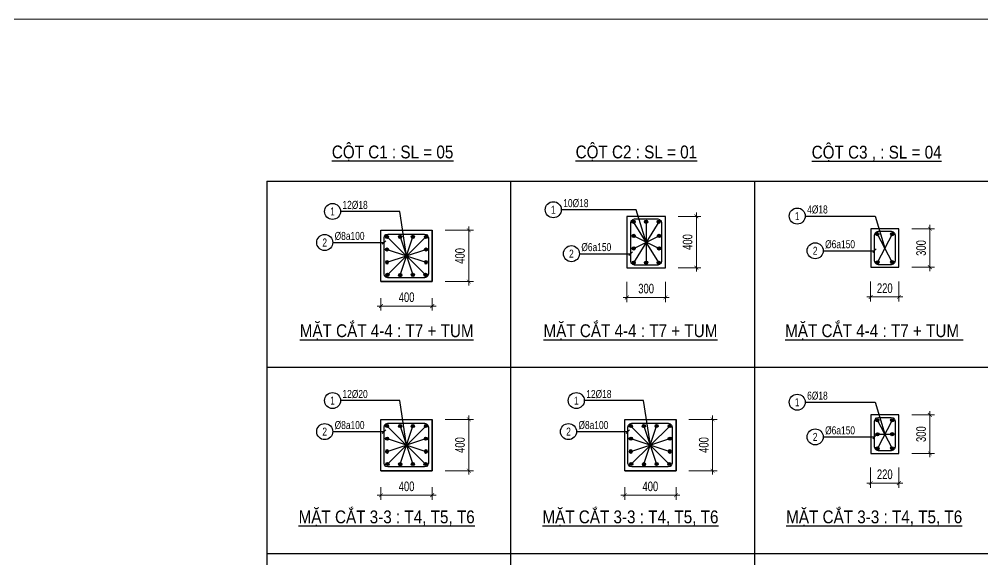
# Model space of a CAD drawing. Extents: x -165145 to 691808, y -202842 to 311040.
# Drawn here: x 633596 to 641105, y 181228 to 185438 of the extents above; entities that cross this region are included whole.
import ezdxf
from ezdxf.enums import TextEntityAlignment as Align

# ---------------------------------------------------------------- set-up
doc = ezdxf.new("R2010")
doc.units = 0
doc.header["$LTSCALE"] = 10
doc.header["$MEASUREMENT"] = 0
doc.linetypes.add('HIDDEN', pattern=[2.3807, 1.587, -0.7937])
doc.layers.get('0').update_dxf_attribs({"linetype": 'CONTINUOUS'})
doc.layers.get('Defpoints').update_dxf_attribs({"color": 5, "linetype": 'CONTINUOUS'})
doc.layers.add('GE_KC_NETKHUAT', color=9, linetype='HIDDEN', lineweight=20)
doc.layers.add('KHUNG', color=9, linetype='CONTINUOUS', lineweight=13)
for name, color, linetype in [('KC_BORDER', 3, 'CONTINUOUS'), ('KC_CHI', 1, 'CONTINUOUS'), ('KC_STEEL', 4, 'CONTINUOUS'), ('KC_STEEL_SNODE', 6, 'CONTINUOUS'), ('KC_TEXT_STEEL_NOTE', 2, 'CONTINUOUS'), ('KC_TEXT_TK', 2, 'CONTINUOUS'), ('KCS_BORDER', 3, 'CONTINUOUS'), ('KCS_DIM', 1, 'CONTINUOUS'), ('KCS_STEEL_SNODE', 6, 'CONTINUOUS'), ('KCS_TEXT', 2, 'CONTINUOUS')]:
    doc.layers.add(name, color=color, linetype=linetype)
doc.styles.add('KC_SMTEXT', font='arial.ttf', dxfattribs={"width": 0.7})
doc.styles.add('KCS_BIGTEXT', font='arial.ttf', dxfattribs={"width": 0.75})
doc.styles.add('KCS_SMTEXT', font='arial.ttf', dxfattribs={"width": 0.7})
doc.dimstyles.new('KCS_DIM30', dxfattribs={"dimtxt": 75, "dimasz": 30, "dimexe": 36, "dimexo": 100, "dimgap": 30, "dimtad": 1, "dimdec": 0, "dimzin": 13, "dimdsep": 46, "dimtxsty": 'KCS_SMTEXT', "dimblk": 'ARCHTICK', "dimcen": 0, "dimdle": 30, "dimclrd": 1, "dimclre": 1, "dimclrt": 2, "dimadec": 0, "dimazin": 0, "dimtfac": 1, "dimtdec": 0, "dimtix": 1, "dimtmove": 2, "dimatfit": 3, "dimfxl": 1, "dimtolj": 1, "dimtzin": 13, "dimarcsym": 0})

# ---------------------------------------------------------------- blocks, each defined once
blk = doc.blocks.new('KC_SNODE')
at = {"layer": 'KCS_STEEL_SNODE'}
blk.add_hatch(color=256, dxfattribs=at).paths.add_polyline_path([(12.5, 0, 1), (-12.5, 0, 1)])
blk.add_circle((0, 0), 12.5, dxfattribs=at)
blk = doc.blocks.new('KC_SNODE_2')
at = {"layer": 'KCS_STEEL_SNODE', "color": 3}
blk.add_circle((0, 0), 12.5, dxfattribs=at)
blk = doc.blocks.new('_ArchTick')
at = {"color": 0, "linetype": 'ByBlock', "const_width": 0.15}
blk.add_lwpolyline([(-0.5, -0.5), (0.5, 0.5)], dxfattribs=at)
blk = doc.blocks.new('*D499')
at = {"layer": 'Defpoints', "color": 0, "ltscale": 0.05, "transparency": 16777216}
for p in [(1411480.9, -215213.4), (1411880.9, -215213.4), (1411880.9, -215374.9)]:
    blk.add_point(p, dxfattribs=at)
at = {"layer": 'KCS_DIM', "color": 1, "lineweight": -2, "ltscale": 0.05, "transparency": 16777216}
for p, q in [((1411480.9, -215313.4), (1411480.9, -215410.9)), ((1411880.9, -215313.4), (1411880.9, -215410.9)), ((1411450.9, -215374.9), (1411910.9, -215374.9))]:
    blk.add_line(p, q, dxfattribs=at)
at = {"layer": 'KCS_DIM', "color": 1, "lineweight": -2, "ltscale": 0.05, "transparency": 16777216, "xscale": 30, "yscale": 30, "zscale": 30, "rotation": 180}
blk.add_blockref('_ArchTick', (1411480.9, -215374.9), dxfattribs=at)
at = {"layer": 'KCS_DIM', "color": 1, "lineweight": -2, "ltscale": 0.05, "transparency": 16777216, "xscale": 30, "yscale": 30, "zscale": 30}
blk.add_blockref('_ArchTick', (1411880.9, -215374.9), dxfattribs=at)
at = {"layer": 'KCS_DIM', "color": 2, "ltscale": 0.05, "transparency": 16777216, "insert": (1411680.9, -215306.6), "char_height": 75, "attachment_point": 5, "style": 'KCS_SMTEXT'}
blk.add_mtext('\\A1;400', dxfattribs=at)
blk = doc.blocks.new('*D500')
at = {"layer": 'Defpoints', "color": 0, "ltscale": 0.05, "transparency": 16777216}
for p in [(1411880.9, -214784.4), (1411880.9, -215184.4), (1412165.9, -215184.4)]:
    blk.add_point(p, dxfattribs=at)
at = {"layer": 'KCS_DIM', "color": 1, "lineweight": -2, "ltscale": 0.05, "transparency": 16777216}
for p, q in [((1412165.9, -214754.4), (1412165.9, -215214.4)), ((1411980.9, -214784.4), (1412201.9, -214784.4)), ((1411980.9, -215184.4), (1412201.9, -215184.4))]:
    blk.add_line(p, q, dxfattribs=at)
at = {"layer": 'KCS_DIM', "color": 1, "lineweight": -2, "ltscale": 0.05, "transparency": 16777216, "xscale": 30, "yscale": 30, "zscale": 30}
for p, rotation in [((1412165.9, -214784.4), 90), ((1412165.9, -215184.4), 270)]:
    blk.add_blockref('_ArchTick', p, dxfattribs=dict(at, rotation=rotation))
at = {"layer": 'KCS_DIM', "color": 2, "ltscale": 0.05, "transparency": 16777216, "insert": (1412097.6, -214984.4), "char_height": 75, "attachment_point": 5, "rotation": 90, "style": 'KCS_SMTEXT'}
blk.add_mtext('\\A1;400', dxfattribs=at)
blk = doc.blocks.new('*D508')
at = {"layer": 'Defpoints', "color": 0, "ltscale": 0.05, "transparency": 16777216}
for p in [(1413398.1, -215059.5), (1413618.1, -215059.5), (1413398.1, -215281)]:
    blk.add_point(p, dxfattribs=at)
at = {"layer": 'KCS_DIM', "color": 1, "lineweight": -2, "ltscale": 0.05, "transparency": 16777216}
for p, q in [((1413398.1, -215159.5), (1413398.1, -215317)), ((1413618.1, -215159.5), (1413618.1, -215317)), ((1413648.1, -215281), (1413368.1, -215281))]:
    blk.add_line(p, q, dxfattribs=at)
at = {"layer": 'KCS_DIM', "color": 1, "lineweight": -2, "ltscale": 0.05, "transparency": 16777216, "xscale": 30, "yscale": 30, "zscale": 30, "rotation": 180}
blk.add_blockref('_ArchTick', (1413398.1, -215281), dxfattribs=at)
at = {"layer": 'KCS_DIM', "color": 1, "lineweight": -2, "ltscale": 0.05, "transparency": 16777216, "xscale": 30, "yscale": 30, "zscale": 30}
blk.add_blockref('_ArchTick', (1413618.1, -215281), dxfattribs=at)
at = {"layer": 'KCS_DIM', "color": 2, "ltscale": 0.05, "transparency": 16777216, "insert": (1413508.1, -215212.7), "char_height": 75, "attachment_point": 5, "style": 'KCS_SMTEXT'}
blk.add_mtext('\\A1;220', dxfattribs=at)
blk = doc.blocks.new('*D509')
at = {"layer": 'Defpoints', "color": 0, "ltscale": 0.05, "transparency": 16777216}
for p in [(1413618.1, -214749.5), (1413618.1, -215049.5), (1413859.7, -215049.5)]:
    blk.add_point(p, dxfattribs=at)
at = {"layer": 'KCS_DIM', "color": 1, "lineweight": -2, "ltscale": 0.05, "transparency": 16777216}
for p, q in [((1413718.1, -214749.5), (1413895.7, -214749.5)), ((1413859.7, -214719.5), (1413859.7, -215079.5)), ((1413718.1, -215049.5), (1413895.7, -215049.5))]:
    blk.add_line(p, q, dxfattribs=at)
at = {"layer": 'KCS_DIM', "color": 1, "lineweight": -2, "ltscale": 0.05, "transparency": 16777216, "xscale": 30, "yscale": 30, "zscale": 30}
for p, rotation in [((1413859.7, -214749.5), 90), ((1413859.7, -215049.5), 270)]:
    blk.add_blockref('_ArchTick', p, dxfattribs=dict(at, rotation=rotation))
at = {"layer": 'KCS_DIM', "color": 2, "ltscale": 0.05, "transparency": 16777216, "insert": (1413791.4, -214899.5), "char_height": 75, "attachment_point": 5, "rotation": 90, "style": 'KCS_SMTEXT'}
blk.add_mtext('\\A1;300', dxfattribs=at)
blk = doc.blocks.new('*D510')
at = {"layer": 'Defpoints', "color": 0, "ltscale": 0.05, "transparency": 16777216}
for p in [(1413398.1, -213609.5), (1413618.1, -213609.5), (1413398.1, -213831)]:
    blk.add_point(p, dxfattribs=at)
at = {"layer": 'KCS_DIM', "color": 1, "lineweight": -2, "ltscale": 0.05, "transparency": 16777216}
for p, q in [((1413398.1, -213709.5), (1413398.1, -213867)), ((1413618.1, -213709.5), (1413618.1, -213867)), ((1413648.1, -213831), (1413368.1, -213831))]:
    blk.add_line(p, q, dxfattribs=at)
at = {"layer": 'KCS_DIM', "color": 1, "lineweight": -2, "ltscale": 0.05, "transparency": 16777216, "xscale": 30, "yscale": 30, "zscale": 30, "rotation": 180}
blk.add_blockref('_ArchTick', (1413398.1, -213831), dxfattribs=at)
at = {"layer": 'KCS_DIM', "color": 1, "lineweight": -2, "ltscale": 0.05, "transparency": 16777216, "xscale": 30, "yscale": 30, "zscale": 30}
blk.add_blockref('_ArchTick', (1413618.1, -213831), dxfattribs=at)
at = {"layer": 'KCS_DIM', "color": 2, "ltscale": 0.05, "transparency": 16777216, "insert": (1413508.1, -213762.7), "char_height": 75, "attachment_point": 5, "style": 'KCS_SMTEXT'}
blk.add_mtext('\\A1;220', dxfattribs=at)
blk = doc.blocks.new('*D511')
at = {"layer": 'Defpoints', "color": 0, "ltscale": 0.05, "transparency": 16777216}
for p in [(1413618.1, -213299.5), (1413618.1, -213599.5), (1413859.7, -213599.5)]:
    blk.add_point(p, dxfattribs=at)
at = {"layer": 'KCS_DIM', "color": 1, "lineweight": -2, "ltscale": 0.05, "transparency": 16777216}
for p, q in [((1413718.1, -213299.5), (1413895.7, -213299.5)), ((1413859.7, -213269.5), (1413859.7, -213629.5)), ((1413718.1, -213599.5), (1413895.7, -213599.5))]:
    blk.add_line(p, q, dxfattribs=at)
at = {"layer": 'KCS_DIM', "color": 1, "lineweight": -2, "ltscale": 0.05, "transparency": 16777216, "xscale": 30, "yscale": 30, "zscale": 30}
for p, rotation in [((1413859.7, -213299.5), 90), ((1413859.7, -213599.5), 270)]:
    blk.add_blockref('_ArchTick', p, dxfattribs=dict(at, rotation=rotation))
at = {"layer": 'KCS_DIM', "color": 2, "ltscale": 0.05, "transparency": 16777216, "insert": (1413791.4, -213449.5), "char_height": 75, "attachment_point": 5, "rotation": 90, "style": 'KCS_SMTEXT'}
blk.add_mtext('\\A1;300', dxfattribs=at)
blk = doc.blocks.new('*D649')
at = {"layer": 'Defpoints', "color": 0, "ltscale": 0.05, "transparency": 16777216}
for p in [(1409580.9, -215213.4), (1409980.9, -215213.4), (1409980.9, -215374.9)]:
    blk.add_point(p, dxfattribs=at)
at = {"layer": 'KCS_DIM', "color": 1, "lineweight": -2, "ltscale": 0.05, "transparency": 16777216}
for p, q in [((1409580.9, -215313.4), (1409580.9, -215410.9)), ((1409980.9, -215313.4), (1409980.9, -215410.9)), ((1409550.9, -215374.9), (1410010.9, -215374.9))]:
    blk.add_line(p, q, dxfattribs=at)
at = {"layer": 'KCS_DIM', "color": 1, "lineweight": -2, "ltscale": 0.05, "transparency": 16777216, "xscale": 30, "yscale": 30, "zscale": 30, "rotation": 180}
blk.add_blockref('_ArchTick', (1409580.9, -215374.9), dxfattribs=at)
at = {"layer": 'KCS_DIM', "color": 1, "lineweight": -2, "ltscale": 0.05, "transparency": 16777216, "xscale": 30, "yscale": 30, "zscale": 30}
blk.add_blockref('_ArchTick', (1409980.9, -215374.9), dxfattribs=at)
at = {"layer": 'KCS_DIM', "color": 2, "ltscale": 0.05, "transparency": 16777216, "insert": (1409780.9, -215306.6), "char_height": 75, "attachment_point": 5, "style": 'KCS_SMTEXT'}
blk.add_mtext('\\A1;400', dxfattribs=at)
blk = doc.blocks.new('*D650')
at = {"layer": 'Defpoints', "color": 0, "ltscale": 0.05, "transparency": 16777216}
for p in [(1409980.9, -214784.4), (1409980.9, -215184.4), (1410265.9, -215184.4)]:
    blk.add_point(p, dxfattribs=at)
at = {"layer": 'KCS_DIM', "color": 1, "lineweight": -2, "ltscale": 0.05, "transparency": 16777216}
for p, q in [((1410265.9, -214754.4), (1410265.9, -215214.4)), ((1410080.9, -214784.4), (1410301.9, -214784.4)), ((1410080.9, -215184.4), (1410301.9, -215184.4))]:
    blk.add_line(p, q, dxfattribs=at)
at = {"layer": 'KCS_DIM', "color": 1, "lineweight": -2, "ltscale": 0.05, "transparency": 16777216, "xscale": 30, "yscale": 30, "zscale": 30}
for p, rotation in [((1410265.9, -214784.4), 90), ((1410265.9, -215184.4), 270)]:
    blk.add_blockref('_ArchTick', p, dxfattribs=dict(at, rotation=rotation))
at = {"layer": 'KCS_DIM', "color": 2, "ltscale": 0.05, "transparency": 16777216, "insert": (1410197.6, -214984.4), "char_height": 75, "attachment_point": 5, "rotation": 90, "style": 'KCS_SMTEXT'}
blk.add_mtext('\\A1;400', dxfattribs=at)
blk = doc.blocks.new('*D651')
at = {"layer": 'Defpoints', "color": 0, "ltscale": 0.05, "transparency": 16777216}
for p in [(1409580.9, -213740.2), (1409980.9, -213740.2), (1409980.9, -213901.7)]:
    blk.add_point(p, dxfattribs=at)
at = {"layer": 'KCS_DIM', "color": 1, "lineweight": -2, "ltscale": 0.05, "transparency": 16777216}
for p, q in [((1409580.9, -213840.2), (1409580.9, -213937.7)), ((1409980.9, -213840.2), (1409980.9, -213937.7)), ((1409550.9, -213901.7), (1410010.9, -213901.7))]:
    blk.add_line(p, q, dxfattribs=at)
at = {"layer": 'KCS_DIM', "color": 1, "lineweight": -2, "ltscale": 0.05, "transparency": 16777216, "xscale": 30, "yscale": 30, "zscale": 30, "rotation": 180}
blk.add_blockref('_ArchTick', (1409580.9, -213901.7), dxfattribs=at)
at = {"layer": 'KCS_DIM', "color": 1, "lineweight": -2, "ltscale": 0.05, "transparency": 16777216, "xscale": 30, "yscale": 30, "zscale": 30}
blk.add_blockref('_ArchTick', (1409980.9, -213901.7), dxfattribs=at)
at = {"layer": 'KCS_DIM', "color": 2, "ltscale": 0.05, "transparency": 16777216, "insert": (1409780.9, -213833.4), "char_height": 75, "attachment_point": 5, "style": 'KCS_SMTEXT'}
blk.add_mtext('\\A1;400', dxfattribs=at)
blk = doc.blocks.new('*D660')
at = {"layer": 'Defpoints', "color": 0, "ltscale": 0.05, "transparency": 16777216}
for p in [(1409980.9, -213311.2), (1409980.9, -213711.2), (1410265.9, -213711.2)]:
    blk.add_point(p, dxfattribs=at)
at = {"layer": 'KCS_DIM', "color": 1, "lineweight": -2, "ltscale": 0.05, "transparency": 16777216}
for p, q in [((1410080.9, -213311.2), (1410301.9, -213311.2)), ((1410265.9, -213281.2), (1410265.9, -213741.2)), ((1410080.9, -213711.2), (1410301.9, -213711.2))]:
    blk.add_line(p, q, dxfattribs=at)
at = {"layer": 'KCS_DIM', "color": 1, "lineweight": -2, "ltscale": 0.05, "transparency": 16777216, "xscale": 30, "yscale": 30, "zscale": 30}
for p, rotation in [((1410265.9, -213311.2), 90), ((1410265.9, -213711.2), 270)]:
    blk.add_blockref('_ArchTick', p, dxfattribs=dict(at, rotation=rotation))
at = {"layer": 'KCS_DIM', "color": 2, "ltscale": 0.05, "transparency": 16777216, "insert": (1410197.6, -213511.2), "char_height": 75, "attachment_point": 5, "rotation": 90, "style": 'KCS_SMTEXT'}
blk.add_mtext('\\A1;400', dxfattribs=at)
blk = doc.blocks.new('*D654')
at = {"layer": 'Defpoints', "color": 0, "ltscale": 0.05, "transparency": 16777216}
for p in [(1411498.1, -213613), (1411798.1, -213613), (1411498.1, -213834.5)]:
    blk.add_point(p, dxfattribs=at)
at = {"layer": 'KCS_DIM', "color": 1, "lineweight": -2, "ltscale": 0.05, "transparency": 16777216}
for p, q in [((1411498.1, -213713), (1411498.1, -213870.5)), ((1411798.1, -213713), (1411798.1, -213870.5)), ((1411828.1, -213834.5), (1411468.1, -213834.5))]:
    blk.add_line(p, q, dxfattribs=at)
at = {"layer": 'KCS_DIM', "color": 1, "lineweight": -2, "ltscale": 0.05, "transparency": 16777216, "xscale": 30, "yscale": 30, "zscale": 30, "rotation": 180}
blk.add_blockref('_ArchTick', (1411498.1, -213834.5), dxfattribs=at)
at = {"layer": 'KCS_DIM', "color": 1, "lineweight": -2, "ltscale": 0.05, "transparency": 16777216, "xscale": 30, "yscale": 30, "zscale": 30}
blk.add_blockref('_ArchTick', (1411798.1, -213834.5), dxfattribs=at)
at = {"layer": 'KCS_DIM', "color": 2, "ltscale": 0.05, "transparency": 16777216, "insert": (1411648.1, -213766.1), "char_height": 75, "attachment_point": 5, "style": 'KCS_SMTEXT'}
blk.add_mtext('\\A1;300', dxfattribs=at)
blk = doc.blocks.new('*D655')
at = {"layer": 'Defpoints', "color": 0, "ltscale": 0.05, "transparency": 16777216}
for p in [(1411798.1, -213203), (1411798.1, -213603), (1412039.7, -213603)]:
    blk.add_point(p, dxfattribs=at)
at = {"layer": 'KCS_DIM', "color": 1, "lineweight": -2, "ltscale": 0.05, "transparency": 16777216}
for p, q in [((1412039.7, -213173), (1412039.7, -213633)), ((1411898.1, -213203), (1412075.7, -213203)), ((1411898.1, -213603), (1412075.7, -213603))]:
    blk.add_line(p, q, dxfattribs=at)
at = {"layer": 'KCS_DIM', "color": 1, "lineweight": -2, "ltscale": 0.05, "transparency": 16777216, "xscale": 30, "yscale": 30, "zscale": 30}
for p, rotation in [((1412039.7, -213203), 90), ((1412039.7, -213603), 270)]:
    blk.add_blockref('_ArchTick', p, dxfattribs=dict(at, rotation=rotation))
at = {"layer": 'KCS_DIM', "color": 2, "ltscale": 0.05, "transparency": 16777216, "insert": (1411971.4, -213403), "char_height": 75, "attachment_point": 5, "rotation": 90, "style": 'KCS_SMTEXT'}
blk.add_mtext('\\A1;400', dxfattribs=at)
blk = doc.blocks.new('A$Ccffc6bf1')
at = {"layer": 'KC_BORDER', "ltscale": 0.05}
for p, q in [((65623.9, 29964.9), (65323.9, 29964.9)), ((65623.9, 29964.9), (65323.9, 29964.9)), ((65323.9, 29964.9), (65323.9, 29564.9)), ((65623.9, 29564.9), (65623.9, 29964.9)), ((63406.6, 29456.8), (63406.6, 29856.8)), ((63806.6, 29456.8), (63806.6, 29856.8)), ((67443.9, 29868.4), (67223.9, 29868.4)), ((67223.9, 29868.4), (67223.9, 29568.4)), ((67443.9, 29568.4), (67443.9, 29868.4)), ((65323.9, 29564.9), (65623.9, 29564.9)), ((67223.9, 29568.4), (67443.9, 29568.4)), ((63406.6, 29456.8), (63806.6, 29456.8)), ((67443.9, 28418.4), (67223.9, 28418.4)), ((67223.9, 28418.4), (67223.9, 28118.4)), ((67443.9, 28118.4), (67443.9, 28418.4)), ((63406.6, 27983.6), (63406.6, 28383.6)), ((63806.6, 27983.6), (63806.6, 28383.6)), ((65306.6, 27983.6), (65306.6, 28383.6)), ((65706.6, 27983.6), (65706.6, 28383.6)), ((67223.9, 28118.4), (67443.9, 28118.4)), ((63406.6, 27983.6), (63806.6, 27983.6)), ((65306.6, 27983.6), (65706.6, 27983.6))]:
    blk.add_line(p, q, dxfattribs=at)
at = {"layer": 'KC_CHI', "ltscale": 0.05}
for p, q in [((66713.9, 29967.3), (67257.9, 29967.3)), ((66713.9, 29967.3), (67257.9, 29967.3)), ((65571.9, 29604.6), (65375.9, 29922.9)), ((65571.9, 29922.9), (65376.6, 29603.6)), ((67391.9, 29608.1), (67275.9, 29826.4)), ((67391.9, 29826.4), (67276.6, 29607.1)), ((63031.1, 29761.3), (63431.1, 29761.3)), ((64953.9, 29674.2), (65353.9, 29674.2)), ((64953.9, 29674.2), (65353.9, 29674.2)), ((66853.9, 29696.7), (67253.9, 29696.7)), ((66853.9, 29696.7), (67253.9, 29696.7)), ((66713.9, 28517.3), (67257.9, 28517.3)), ((66713.9, 28517.3), (67257.9, 28517.3)), ((67391.9, 28158.1), (67275.9, 28376.4)), ((67391.9, 28376.4), (67276.6, 28157.1)), ((63031.1, 28288.1), (63431.1, 28288.1)), ((64931.1, 28288.1), (65331.1, 28288.1)), ((66853.9, 28246.7), (67253.9, 28246.7)), ((66853.9, 28246.7), (67253.9, 28246.7))]:
    blk.add_line(p, q, dxfattribs=at)
at = {"layer": 'KC_CHI', "color": 3, "ltscale": 0.05}
for p, q in [((63417, 29747.2), (63445.1, 29775.4)), ((65339.8, 29660.1), (65367.9, 29688.3)), ((67239.8, 29682.6), (67267.9, 29710.7)), ((63417, 28274), (63445.1, 28302.2)), ((65317, 28274), (65345.1, 28302.2)), ((67239.8, 28232.6), (67267.9, 28260.7))]:
    blk.add_line(p, q, dxfattribs=at)
at = {"layer": 'KC_STEEL', "ltscale": 0.05}
for p, q in [((65353.9, 29914.9), (65357.9, 29929.9)), ((65353.9, 29914.9), (65357.9, 29929.9)), ((65353.9, 29714.9), (65353.9, 29914.9)), ((65353.9, 29614.9), (65353.9, 29914.9)), ((65357.9, 29929.9), (65368.9, 29940.9)), ((65357.9, 29929.9), (65368.9, 29940.9)), ((65368.9, 29940.9), (65383.9, 29944.9)), ((65368.9, 29940.9), (65383.9, 29944.9)), ((65383.9, 29944.9), (65563.9, 29944.9)), ((65383.9, 29944.9), (65563.9, 29944.9)), ((65563.9, 29944.9), (65578.9, 29940.9)), ((65563.9, 29944.9), (65578.9, 29940.9)), ((65578.9, 29940.9), (65589.8, 29929.9)), ((65578.9, 29940.9), (65589.8, 29929.9)), ((65589.8, 29929.9), (65593.9, 29914.9)), ((65589.8, 29929.9), (65593.9, 29914.9)), ((65593.9, 29914.9), (65593.9, 29714.9)), ((65593.9, 29914.9), (65593.9, 29614.9)), ((63435.1, 29811.8), (63446.1, 29822.8)), ((63446.1, 29822.8), (63461.1, 29826.8)), ((63461.1, 29826.8), (63746.6, 29826.8)), ((63461.1, 29826.8), (63746.6, 29826.8)), ((63746.6, 29826.8), (63761.6, 29822.8)), ((63761.6, 29822.8), (63772.6, 29811.8)), ((67253.9, 29818.4), (67257.9, 29833.4)), ((67253.9, 29818.4), (67257.9, 29833.4)), ((67253.9, 29718.4), (67253.9, 29818.4)), ((67253.9, 29618.4), (67253.9, 29818.4)), ((67257.9, 29833.4), (67268.9, 29844.4)), ((67257.9, 29833.4), (67268.9, 29844.4)), ((67268.9, 29844.4), (67283.9, 29848.4)), ((67268.9, 29844.4), (67283.9, 29848.4)), ((67283.9, 29848.4), (67383.9, 29848.4)), ((67283.9, 29848.4), (67383.9, 29848.4)), ((67383.9, 29848.4), (67398.9, 29844.4)), ((67383.9, 29848.4), (67398.9, 29844.4)), ((67398.9, 29844.4), (67409.8, 29833.4)), ((67398.9, 29844.4), (67409.8, 29833.4)), ((67409.8, 29833.4), (67413.9, 29818.4)), ((67409.8, 29833.4), (67413.9, 29818.4)), ((67413.9, 29818.4), (67413.9, 29718.4)), ((67413.9, 29818.4), (67413.9, 29618.4)), ((63431.1, 29796.8), (63435.1, 29811.8)), ((63431.1, 29516.8), (63431.1, 29796.8)), ((63772.6, 29811.8), (63776.6, 29796.8)), ((63776.6, 29796.8), (63776.6, 29516.8)), ((65357.9, 29599.9), (65353.9, 29614.9)), ((65368.9, 29589), (65357.9, 29599.9)), ((65383.9, 29584.9), (65368.9, 29589)), ((65578.9, 29589), (65563.9, 29584.9)), ((65589.8, 29599.9), (65578.9, 29589)), ((65593.9, 29614.9), (65589.8, 29599.9)), ((67257.9, 29603.4), (67253.9, 29618.4)), ((67268.9, 29592.5), (67257.9, 29603.4)), ((67283.9, 29588.4), (67268.9, 29592.5)), ((67383.9, 29588.4), (67283.9, 29588.4)), ((67398.9, 29592.5), (67383.9, 29588.4)), ((67409.8, 29603.4), (67398.9, 29592.5)), ((67413.9, 29618.4), (67409.8, 29603.4)), ((63435.1, 29501.8), (63431.1, 29516.8)), ((63776.6, 29516.8), (63772.6, 29501.8)), ((65563.9, 29584.9), (65383.9, 29584.9)), ((63446.1, 29490.8), (63435.1, 29501.8)), ((63461.1, 29486.8), (63446.1, 29490.8)), ((63746.6, 29486.8), (63461.1, 29486.8)), ((63761.6, 29490.8), (63746.6, 29486.8)), ((63772.6, 29501.8), (63761.6, 29490.8)), ((67257.9, 28383.4), (67268.9, 28394.4)), ((67257.9, 28383.4), (67268.9, 28394.4)), ((67268.9, 28394.4), (67283.9, 28398.4)), ((67268.9, 28394.4), (67283.9, 28398.4)), ((67283.9, 28398.4), (67383.9, 28398.4)), ((67283.9, 28398.4), (67383.9, 28398.4)), ((67383.9, 28398.4), (67398.9, 28394.4)), ((67383.9, 28398.4), (67398.9, 28394.4)), ((67398.9, 28394.4), (67409.8, 28383.4)), ((67398.9, 28394.4), (67409.8, 28383.4)), ((63431.1, 28323.6), (63435.1, 28338.6)), ((63431.1, 28043.6), (63431.1, 28323.6)), ((63435.1, 28338.6), (63446.1, 28349.6)), ((63446.1, 28349.6), (63461.1, 28353.6)), ((63461.1, 28353.6), (63746.6, 28353.6)), ((63461.1, 28353.6), (63746.6, 28353.6)), ((63746.6, 28353.6), (63761.6, 28349.6)), ((63761.6, 28349.6), (63772.6, 28338.6)), ((63772.6, 28338.6), (63776.6, 28323.6)), ((63776.6, 28323.6), (63776.6, 28043.6)), ((65331.1, 28323.6), (65335.1, 28338.6)), ((65331.1, 28043.6), (65331.1, 28323.6)), ((65335.1, 28338.6), (65346.1, 28349.6)), ((65346.1, 28349.6), (65361.1, 28353.6)), ((65361.1, 28353.6), (65646.6, 28353.6)), ((65361.1, 28353.6), (65646.6, 28353.6)), ((65646.6, 28353.6), (65661.6, 28349.6)), ((65661.6, 28349.6), (65672.6, 28338.6)), ((65672.6, 28338.6), (65676.6, 28323.6)), ((65676.6, 28323.6), (65676.6, 28043.6)), ((67253.9, 28368.4), (67257.9, 28383.4)), ((67253.9, 28368.4), (67257.9, 28383.4)), ((67253.9, 28268.4), (67253.9, 28368.4)), ((67253.9, 28168.4), (67253.9, 28368.4)), ((67409.8, 28383.4), (67413.9, 28368.4)), ((67409.8, 28383.4), (67413.9, 28368.4)), ((67413.9, 28368.4), (67413.9, 28268.4)), ((67413.9, 28368.4), (67413.9, 28168.4)), ((67257.9, 28153.4), (67253.9, 28168.4)), ((67413.9, 28168.4), (67409.8, 28153.4)), ((67268.9, 28142.5), (67257.9, 28153.4)), ((67283.9, 28138.4), (67268.9, 28142.5)), ((67383.9, 28138.4), (67283.9, 28138.4)), ((67398.9, 28142.5), (67383.9, 28138.4)), ((67409.8, 28153.4), (67398.9, 28142.5)), ((63435.1, 28028.6), (63431.1, 28043.6)), ((63446.1, 28017.6), (63435.1, 28028.6)), ((63461.1, 28013.6), (63446.1, 28017.6)), ((63746.6, 28013.6), (63461.1, 28013.6)), ((63761.6, 28017.6), (63746.6, 28013.6)), ((63772.6, 28028.6), (63761.6, 28017.6)), ((63776.6, 28043.6), (63772.6, 28028.6)), ((65335.1, 28028.6), (65331.1, 28043.6)), ((65346.1, 28017.6), (65335.1, 28028.6)), ((65361.1, 28013.6), (65346.1, 28017.6)), ((65646.6, 28013.6), (65361.1, 28013.6)), ((65661.6, 28017.6), (65646.6, 28013.6)), ((65672.6, 28028.6), (65661.6, 28017.6)), ((65676.6, 28043.6), (65672.6, 28028.6))]:
    blk.add_line(p, q, dxfattribs=at)
at = {"layer": 'KC_TEXT_TK', "color": 1, "ltscale": 0.05}
for centre in [(63029.6, 30003), (64750.3, 30016.7), (64750.3, 30016.7), (66651.4, 29967.3), (66651.4, 29967.3), (62968.6, 29761.3), (66791.4, 29696.7), (66791.4, 29696.7), (64891.4, 29674.2), (64891.4, 29674.2), (63029.6, 28529.8), (64929.6, 28529.8), (66651.4, 28517.3), (66651.4, 28517.3), (62968.6, 28288.1), (64868.6, 28288.1), (66791.4, 28246.7), (66791.4, 28246.7)]:
    blk.add_circle(centre, 62.5, dxfattribs=at)
at = {"layer": 'KCS_BORDER', "ltscale": 0.05}
for p, q in [((63406.6, 29856.8), (63806.6, 29856.8)), ((63406.6, 29456.8), (63406.6, 29856.8)), ((63806.6, 29856.8), (63806.6, 29456.8)), ((63806.6, 29456.8), (63406.6, 29456.8)), ((63806.6, 29456.8), (63406.6, 29456.8)), ((63406.6, 28383.6), (63806.6, 28383.6)), ((63406.6, 27983.6), (63406.6, 28383.6)), ((63806.6, 28383.6), (63806.6, 27983.6)), ((65306.6, 28383.6), (65706.6, 28383.6)), ((65306.6, 27983.6), (65306.6, 28383.6)), ((65706.6, 28383.6), (65706.6, 27983.6)), ((63806.6, 27983.6), (63406.6, 27983.6)), ((63806.6, 27983.6), (63406.6, 27983.6)), ((65706.6, 27983.6), (65306.6, 27983.6)), ((65706.6, 27983.6), (65306.6, 27983.6))]:
    blk.add_line(p, q, dxfattribs=at)
at = {"layer": 'KCS_DIM', "ltscale": 0.05}
for p, q in [((62517.5, 30239), (62517.5, 22989)), ((62517.5, 30239), (66959.4, 30239)), ((64417.5, 30239), (64417.5, 22989)), ((64417.5, 30239), (68859.4, 30239)), ((66317.5, 30239), (66317.5, 22989)), ((65377.1, 29812.9), (65575.1, 29714.9)), ((65377.1, 29714.9), (65575.1, 29812.9)), ((63454.3, 29804.8), (63754.6, 29508.8)), ((63457.6, 29508.8), (63757.8, 29804.8)), ((63556.6, 29804.8), (63655.6, 29508.8)), ((63557.1, 29507.3), (63655.6, 29804.8)), ((63454.3, 29706.8), (63757.8, 29606.8)), ((63454.3, 29606.8), (63757.8, 29706.8)), ((62517.5, 28789), (66959.4, 28789)), ((64417.5, 28789), (68859.4, 28789)), ((63454.3, 28331.6), (63754.6, 28035.6)), ((63457.6, 28035.6), (63757.8, 28331.6)), ((63556.6, 28331.6), (63655.6, 28035.6)), ((63557.1, 28034.1), (63655.6, 28331.6)), ((65354.3, 28331.6), (65654.6, 28035.6)), ((65357.6, 28035.6), (65657.8, 28331.6)), ((65456.6, 28331.6), (65555.6, 28035.6)), ((65457.1, 28034.1), (65555.6, 28331.6)), ((67264.1, 28268.4), (67404.4, 28268.4)), ((63454.3, 28233.6), (63757.8, 28133.6)), ((63454.3, 28133.6), (63757.8, 28233.6)), ((65354.3, 28233.6), (65657.8, 28133.6)), ((65354.3, 28133.6), (65657.8, 28233.6)), ((62517.5, 27339), (66959.4, 27339)), ((64417.5, 27339), (68859.4, 27339))]:
    blk.add_line(p, q, dxfattribs=at)
at = {"layer": 'KCS_DIM'}
for p, q in [((67257.9, 29967.3), (67333.9, 29717.3)), ((67257.9, 28517.3), (67333.9, 28267.3))]:
    blk.add_line(p, q, dxfattribs=at)
at = {"layer": 'KCS_DIM', "ltscale": 0.7}
blk.add_line((65473.5, 29922.9), (65473.5, 29604.6), dxfattribs=at)
at = {"layer": 'KCS_DIM', "ltscale": 0.05}
for points in [[(63606.6, 29657), (63553.6, 30003), (63092.1, 30003)], [(63606.6, 28183.8), (63553.6, 28529.8), (63092.1, 28529.8)], [(65506.6, 28183.8), (65453.6, 28529.8), (64992.1, 28529.8)]]:
    blk.add_lwpolyline(points, dxfattribs=at)
at = {"layer": 'KCS_DIM', "ltscale": 0.7}
blk.add_lwpolyline([(65473.5, 29763.8), (65394.9, 30017), (64812.8, 30016.7)], dxfattribs=at)
at = {"layer": 'KHUNG', "color": 7}
blk.add_lwpolyline([(59400, 21000), (74250, 21000), (74250, 31500), (59400, 31500)], close=True, dxfattribs=at)
at = {"layer": 'KC_STEEL_SNODE'}
for name, p in [('KC_SNODE', (65375.9, 29922.9)), ('KC_SNODE', (65375.9, 29922.9)), ('KC_SNODE', (65473.5, 29922.9)), ('KC_SNODE', (65571.9, 29922.9)), ('KC_SNODE', (65571.9, 29922.9)), ('KC_SNODE', (63454.3, 29804.8)), ('KC_SNODE', (63556.6, 29804.8)), ('KC_SNODE_2', (63655.6, 29804.8)), ('KC_SNODE', (63655.6, 29804.8)), ('KC_SNODE', (63757.8, 29804.8)), ('KC_SNODE', (65377.1, 29812.9)), ('KC_SNODE', (65575.1, 29812.9)), ('KC_SNODE', (67275.9, 29826.4)), ('KC_SNODE', (67275.9, 29826.4)), ('KC_SNODE', (67391.9, 29826.4)), ('KC_SNODE', (67391.9, 29826.4)), ('KC_SNODE', (63454.3, 29706.8)), ('KC_SNODE', (63757.8, 29706.8)), ('KC_SNODE', (65377.1, 29714.9)), ('KC_SNODE', (65575.1, 29714.9)), ('KC_SNODE', (65376.6, 29603.6)), ('KC_SNODE', (65376.6, 29603.6)), ('KC_SNODE', (65473.5, 29604.6)), ('KC_SNODE', (65571.9, 29604.6)), ('KC_SNODE', (65571.9, 29604.6)), ('KC_SNODE', (67276.6, 29607.1)), ('KC_SNODE', (67276.6, 29607.1)), ('KC_SNODE', (67391.9, 29608.1)), ('KC_SNODE', (67391.9, 29608.1)), ('KC_SNODE', (63457.6, 29508.8)), ('KC_SNODE_2', (63557.1, 29507.3)), ('KC_SNODE', (63557.1, 29507.3)), ('KC_SNODE', (63655.6, 29508.8)), ('KC_SNODE_2', (63754.6, 29508.8)), ('KC_SNODE', (63754.6, 29508.8)), ('KC_SNODE', (67275.9, 28376.4)), ('KC_SNODE', (67275.9, 28376.4)), ('KC_SNODE', (67391.9, 28376.4)), ('KC_SNODE', (67391.9, 28376.4)), ('KC_SNODE', (63454.3, 28331.6)), ('KC_SNODE', (63556.6, 28331.6)), ('KC_SNODE_2', (63655.6, 28331.6)), ('KC_SNODE', (63655.6, 28331.6)), ('KC_SNODE', (63757.8, 28331.6)), ('KC_SNODE', (65354.3, 28331.6)), ('KC_SNODE', (65456.6, 28331.6)), ('KC_SNODE_2', (65555.6, 28331.6)), ('KC_SNODE', (65555.6, 28331.6)), ('KC_SNODE', (65657.8, 28331.6)), ('KC_SNODE', (63454.3, 28233.6)), ('KC_SNODE', (63757.8, 28233.6)), ('KC_SNODE', (65354.3, 28233.6)), ('KC_SNODE', (65657.8, 28233.6)), ('KC_SNODE', (67276.6, 28267.4)), ('KC_SNODE', (67276.6, 28267.4)), ('KC_SNODE', (67391.9, 28268.4)), ('KC_SNODE', (67391.9, 28268.4)), ('KC_SNODE', (67276.6, 28157.1)), ('KC_SNODE', (67276.6, 28157.1)), ('KC_SNODE', (67391.9, 28158.1)), ('KC_SNODE', (67391.9, 28158.1)), ('KC_SNODE', (63457.6, 28035.6)), ('KC_SNODE_2', (63557.1, 28034.1)), ('KC_SNODE', (63557.1, 28034.1)), ('KC_SNODE', (63655.6, 28035.6)), ('KC_SNODE_2', (63754.6, 28035.6)), ('KC_SNODE', (63754.6, 28035.6)), ('KC_SNODE', (65357.6, 28035.6)), ('KC_SNODE_2', (65457.1, 28034.1)), ('KC_SNODE', (65457.1, 28034.1)), ('KC_SNODE', (65555.6, 28035.6)), ('KC_SNODE_2', (65654.6, 28035.6)), ('KC_SNODE', (65654.6, 28035.6))]:
    blk.add_blockref(name, p, dxfattribs=at)
at = {"layer": 'KC_STEEL_SNODE', "xscale": -1, "rotation": 180}
for p in [(63454.3, 29606.8), (63757.8, 29606.8), (63454.3, 28133.6), (63757.8, 28133.6), (65354.3, 28133.6), (65657.8, 28133.6)]:
    blk.add_blockref('KC_SNODE', p, dxfattribs=at)
at = {"layer": 'KC_TEXT_STEEL_NOTE', "ltscale": 0.05, "style": 'KC_SMTEXT', "width": 0.75}
for s, p in [('12%%C18', (63107.1, 30023)), ('10%%C18 ', (64827.8, 30036.7)), ('4%%C18 ', (66728.9, 29987.3)), ('%%C8a100', (63046.1, 29781.3)), ('%%C6a150', (64968.9, 29694.2)), ('%%C6a150', (66868.9, 29716.7)), ('12%%C20', (63107.1, 28549.8)), ('12%%C18', (65007.1, 28549.8)), ('6%%C18 ', (66728.9, 28537.3)), ('%%C8a100', (63046.1, 28308.1)), ('%%C8a100', (64946.1, 28308.1)), ('%%C6a150', (66868.9, 28266.7))]:
    blk.add_text(s, height=62.5, dxfattribs=at).set_placement(p)
at = {"layer": 'KC_TEXT_TK', "ltscale": 0.05, "style": 'KC_SMTEXT', "width": 0.75}
for s, p in [('1', (64750.3, 30016.7)), ('1', (63029.6, 30003)), ('1', (66651.4, 29967.3)), ('2', (62968.6, 29761.3)), ('2', (64891.4, 29674.2)), ('2', (66791.4, 29696.7)), ('1', (63029.6, 28529.8)), ('1', (64929.6, 28529.8)), ('1', (66651.4, 28517.3)), ('2', (62968.6, 28288.1)), ('2', (64868.6, 28288.1)), ('2', (66791.4, 28246.7))]:
    blk.add_text(s, height=62.5, dxfattribs=at).set_placement(p, align=Align.MIDDLE_CENTER)
at = {"layer": 'KCS_TEXT', "color": 4, "ltscale": 0.05, "style": 'KCS_BIGTEXT', "width": 0.85}
for s, p in [('%%UCỘT C1 : SL = 05', (63497.7, 30416.5)), ('%%UCỘT C2 : SL = 01', (65397.7, 30416.5)), ('%%UCỘT C3 , : SL = 04', (67270.5, 30415)), ('%%UMẶT CẮT 4-4 : T7 + TUM', (63451.4, 29024)), ('%%UMẶT CẮT 4-4 : T7 + TUM', (65351.4, 29024)), ('%%UMẶT CẮT 4-4 : T7 + TUM ', (67251.4, 29024)), ('%%UMẶT CẮT 3-3 : T4, T5, T6', (63451.4, 27574)), ('%%UMẶT CẮT 3-3 : T4, T5, T6', (65351.4, 27574)), ('%%UMẶT CẮT 3-3 : T4, T5, T6', (67251.4, 27574))]:
    blk.add_text(s, height=100, dxfattribs=at).set_placement(p, align=Align.CENTER)
at = {"layer": 'KCS_DIM', "ltscale": 0.05}
for base, p1, p2, picture, middle in [((65865.4, 29564.9), (65623.9, 29964.9), (65623.9, 29564.9), '*D655', (65797.1, 29764.9)), ((67685.4, 29568.4), (67443.9, 29868.4), (67443.9, 29568.4), '*D511', (67617.1, 29718.4)), ((64091.6, 29456.8), (63806.6, 29856.8), (63806.6, 29456.8), '*D660', (64023.3, 29656.8)), ((64091.6, 27983.6), (63806.6, 28383.6), (63806.6, 27983.6), '*D650', (64023.3, 28183.6)), ((65991.6, 27983.6), (65706.6, 28383.6), (65706.6, 27983.6), '*D500', (65923.3, 28183.6)), ((67685.4, 28118.4), (67443.9, 28418.4), (67443.9, 28118.4), '*D509', (67617.1, 28268.4))]:
    dim = blk.add_linear_dim(base=base, p1=p1, p2=p2, angle=90, dimstyle='KCS_DIM30', dxfattribs=at)
    dim.commit()
    dim.dimension.update_dxf_attribs({"geometry": picture, "text_midpoint": middle, "insert": (-1346174.3, 243168)})
for base, p1, p2, picture, middle in [((65323.9, 29333.5), (65623.9, 29554.9), (65323.9, 29554.9), '*D654', (65473.9, 29401.8)), ((67223.9, 29337), (67443.9, 29558.4), (67223.9, 29558.4), '*D510', (67333.9, 29405.3)), ((63806.6, 29266.3), (63406.6, 29427.8), (63806.6, 29427.8), '*D651', (63606.6, 29334.6)), ((67223.9, 27887), (67443.9, 28108.4), (67223.9, 28108.4), '*D508', (67333.9, 27955.3)), ((63806.6, 27793.1), (63406.6, 27954.6), (63806.6, 27954.6), '*D649', (63606.6, 27861.4)), ((65706.6, 27793.1), (65306.6, 27954.6), (65706.6, 27954.6), '*D499', (65506.6, 27861.4))]:
    dim = blk.add_linear_dim(base=base, p1=p1, p2=p2, dimstyle='KCS_DIM30', dxfattribs=at)
    dim.commit()
    dim.dimension.update_dxf_attribs({"geometry": picture, "text_midpoint": middle, "insert": (-1346174.3, 243168)})

msp = doc.modelspace()

# ---------------------------------------------------------------- block references
at = {"layer": 'GE_KC_NETKHUAT'}
msp.add_blockref('A$Ccffc6bf1', (573008.10219, 153937.66595), dxfattribs=at)

doc.saveas('drawing.dxf')
